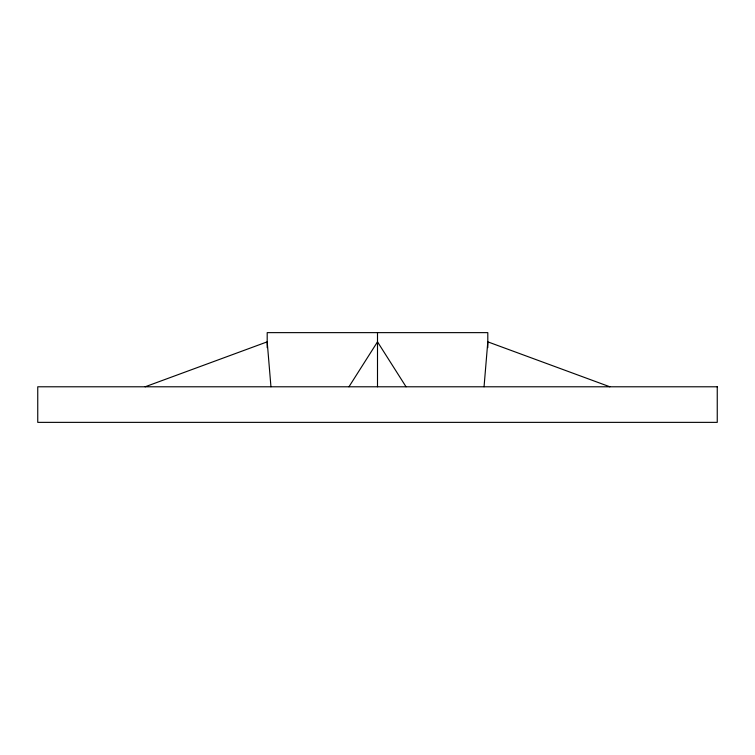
<?xml version="1.0" encoding="UTF-8"?>
<svg xmlns="http://www.w3.org/2000/svg" width="755" height="755" viewBox="0 0 755 755"><rect width="100%" height="100%" fill="white"/><g stroke="black" fill="none" stroke-linecap="round" stroke-linejoin="round"><path stroke-width="1.13" d="M484.049 386.786L487.805 341.845L609.842 386.786M348.952 386.786L377.5 341.845L406.048 386.786M145.158 386.786L267.195 341.845L270.951 386.786M487.805 347.611L487.805 332.634L267.195 332.634L267.195 347.611M377.5 332.634L377.5 386.786M717.25 386.786L37.75 386.786L37.75 422.366L717.25 422.366L717.25 386.786"/></g></svg>
